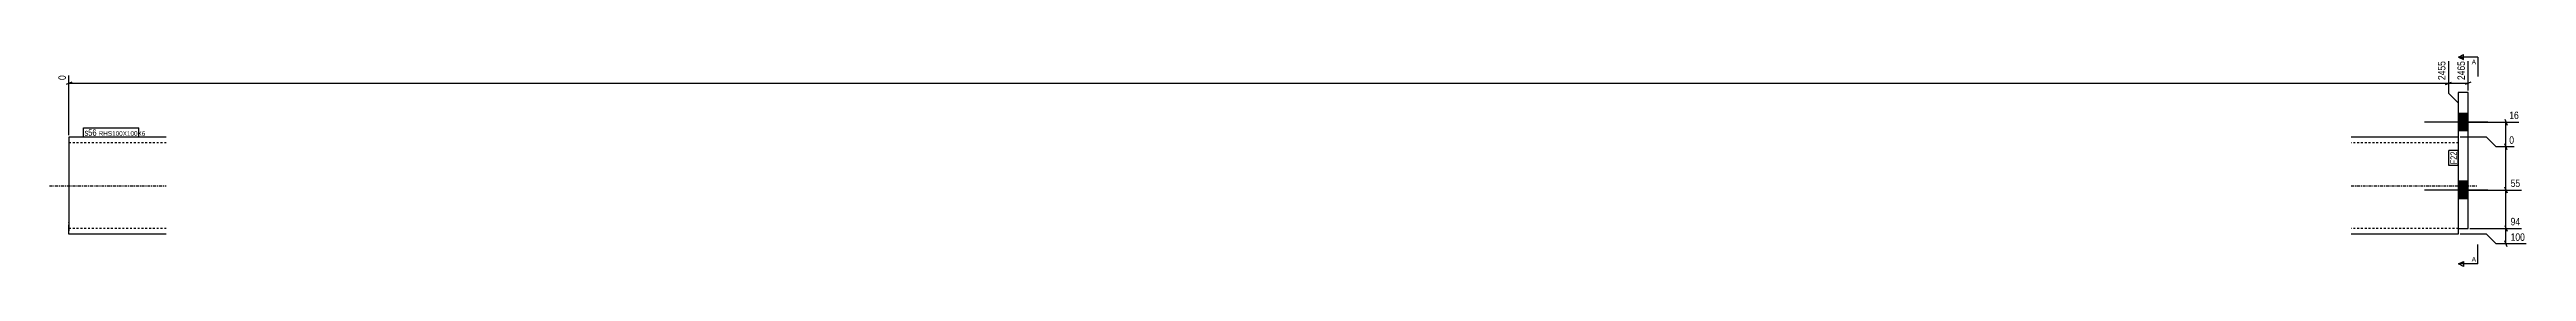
# Model space of a CAD drawing. Header units: millimetres. Extents: x 12 to 22632, y 5 to 856.
# Drawn here: x 20087 to 22632, y 5 to 223 of the extents above; entities that cross this region are included whole.
import ezdxf

# ---------------------------------------------------------------- set-up
doc = ezdxf.new("R2010")
doc.units = ezdxf.units.MM
doc.linetypes.add('DXK_LINE_DOT2', pattern=[3.9198, 1.9599, -1.9599])
doc.linetypes.add('DXK_LINE_DOT3', pattern=[5.9187, 2.979, -0.9799, 0.9799, -0.9799])
for name, color, linetype in [('MÅLSÆTNING', 7, 'Continuous'), ('STÅL', 7, 'Continuous'), ('TEKST', 7, 'Continuous')]:
    doc.layers.add(name, color=color, linetype=linetype)
doc.styles.add('Arial', font='ARIAL.TTF', dxfattribs={"height": 0.2})
doc.styles.add('Arial Narrow', font='ARIALN.TTF', dxfattribs={"height": 0.2})

msp = doc.modelspace()

# ---------------------------------------------------------------- hatches: boundary and pattern name
at = {"layer": 'STÅL', "linetype": 'Continuous'}
for points in [[(22561.7, 162.5), (22561.7, 144.5), (22571.7, 144.5), (22571.7, 162.5)], [(22561.7, 162.5), (22561.7, 144.5), (22571.7, 144.5), (22571.7, 162.5)], [(22561.7, 92.5), (22561.7, 74.5), (22571.7, 74.5), (22571.7, 92.5)], [(22561.7, 92.5), (22561.7, 74.5), (22571.7, 74.5), (22571.7, 92.5)]]:
    msp.add_hatch(color=96, dxfattribs=at).paths.add_polyline_path(points)

# ---------------------------------------------------------------- linework, layer by layer
at = {"layer": 'MÅLSÆTNING', "color": 7, "linetype": 'Continuous'}
for p, q in [((22551.7, 216.4), (22551.7, 183.5)), ((22571.7, 186), (22571.7, 216.4)), ((20109.7, 194.7), (20103.7, 192.3)), ((20106.7, 140), (20106.7, 201.7)), ((22548.7, 192.3), (22554.7, 194.7)), ((22551.7, 193.5), (22571.7, 193.5)), ((22551.7, 183.5), (22561.7, 173.5)), ((22574.7, 194.7), (22568.7, 192.3)), ((22561.7, 173.5), (22561.7, 140)), ((22561.7, 173.5), (22561.7, 140)), ((22563.7, 153.5), (22623.8, 153.5)), ((22609.5, 156.5), (22611.9, 150.5)), ((22610.7, 128), (22610.7, 153.5)), ((22590.7, 138), (22563.7, 138)), ((22590.7, 138), (22563.7, 138)), ((22600.7, 128), (22590.7, 138)), ((22600.7, 128), (22590.7, 138)), ((22619, 128), (22600.7, 128)), ((22619, 128), (22600.7, 128)), ((22611.9, 125), (22609.5, 131)), ((22611.9, 125), (22609.5, 131)), ((22610.7, 83.5), (22610.7, 128)), ((22563.7, 83.5), (22626.7, 83.5)), ((22563.7, 83.5), (22626.7, 83.5)), ((22609.5, 86.5), (22611.9, 80.5)), ((22611.9, 80.5), (22609.5, 86.5)), ((22610.7, 44), (22610.7, 83.5)), ((22590.7, 38), (22563.7, 38)), ((22573.7, 44), (22626.7, 44)), ((22573.7, 44), (22626.7, 44)), ((22600.7, 28), (22590.7, 38)), ((22631.6, 28), (22600.7, 28)), ((22609.5, 47), (22611.9, 41)), ((22609.5, 47), (22611.9, 41)), ((22611.9, 25), (22609.5, 31)), ((22610.7, 28), (22610.7, 44))]:
    msp.add_line(p, q, dxfattribs=at)
at = {"layer": 'STÅL', "color": 2, "linetype": 'Continuous'}
for p, q in [((22571.7, 184), (22561.7, 184)), ((22561.7, 184), (22561.7, 44)), ((22571.7, 44), (22571.7, 184)), ((20206.7, 138), (20106.7, 138)), ((20106.7, 138), (20106.7, 126)), ((22561.7, 138), (22451.7, 138)), ((20106.7, 126), (20106.7, 50)), ((20106.7, 50), (20106.7, 41.5)), ((20106.7, 38.9), (20106.7, 41.5)), ((20106.7, 38), (20106.7, 38.9)), ((20206.7, 38), (20106.7, 38)), ((22561.7, 38), (22451.7, 38)), ((22561.7, 44), (22571.7, 44)), ((22561.7, 44), (22561.7, 38))]:
    msp.add_line(p, q, dxfattribs=at)
at = {"layer": 'STÅL', "color": 96, "linetype": 'Continuous'}
for p, q in [((22591.9, 153.5), (22526.9, 153.5)), ((22591.9, 153.5), (22526.9, 153.5)), ((22571.7, 162.5), (22561.7, 162.5)), ((22571.7, 162.5), (22561.7, 162.5)), ((22571.7, 144.5), (22561.7, 144.5)), ((22571.7, 144.5), (22561.7, 144.5)), ((22591.9, 83.5), (22526.9, 83.5)), ((22591.9, 83.5), (22526.9, 83.5)), ((22571.7, 92.5), (22561.7, 92.5)), ((22571.7, 92.5), (22561.7, 92.5)), ((22571.7, 74.5), (22561.7, 74.5)), ((22571.7, 74.5), (22561.7, 74.5))]:
    msp.add_line(p, q, dxfattribs=at)
at = {"layer": 'STÅL', "color": 7, "linetype": 'DXK_LINE_DOT2'}
for p, q in [((20206.7, 132), (20106.7, 132)), ((22561.7, 132), (22451.7, 132)), ((22561.7, 138), (22561.7, 44)), ((20106.7, 45.7), (20106.7, 50)), ((20106.7, 45.4), (20106.7, 45.7)), ((20106.7, 44.4), (20106.7, 45.4)), ((20106.7, 44), (20106.7, 44.4)), ((20206.7, 44), (20106.7, 44)), ((20106.7, 41.5), (20106.7, 44)), ((22561.7, 44), (22451.7, 44))]:
    msp.add_line(p, q, dxfattribs=at)
at = {"layer": 'STÅL', "color": 7, "linetype": 'DXK_LINE_DOT3'}
for p, q in [((20086.7, 88), (20206.7, 88)), ((22451.7, 88), (22581.7, 88))]:
    msp.add_line(p, q, dxfattribs=at)

# ---------------------------------------------------------------- wipeouts: each hides what was drawn before it
at = {"color": 0, "linetype": 'Continuous'}
msp.add_wipeout([(22579.9, 9.8), (22579.9, 14.8), (22575.5, 14.8), (22575.5, 9.8)], dxfattribs=at).dxf.layer = 'TEKST'

# ---------------------------------------------------------------- next in the draw order: hatches: boundary and pattern name
at = {"layer": 'TEKST', "linetype": 'Continuous'}
msp.add_hatch(color=30, dxfattribs=at).paths.add_polyline_path([(22566.9, 9.8), (22566.9, 7.3), (22561.9, 7.3)])

# ---------------------------------------------------------------- next in the draw order: linework, layer by layer
at = {"layer": 'TEKST', "color": 7, "linetype": 'Continuous'}
for q in [(22581.9, 27.3), (22561.9, 7.3)]:
    msp.add_line((22581.9, 7.3), q, dxfattribs=at)
at = {"layer": 'TEKST', "color": 30, "linetype": 'Continuous'}
for p, q in [((22561.9, 7.3), (22566.9, 9.8)), ((22566.9, 4.8), (22561.9, 7.3)), ((22566.9, 9.8), (22566.9, 4.8))]:
    msp.add_line(p, q, dxfattribs=at)

# ---------------------------------------------------------------- next in the draw order: texts
at = {"layer": 'TEKST', "color": 3, "linetype": 'Continuous', "style": 'Arial'}
msp.add_text('A', height=4.78, dxfattribs=at).set_placement((22575.5, 9.8))

# ---------------------------------------------------------------- next in the draw order: wipeouts: each hides what was drawn before it
at = {"color": 0, "linetype": 'Continuous'}
for points in [[(22570.1, 218), (22558.9, 218), (22558.9, 195.3), (22570.1, 195.3)], [(22625.4, 155.1), (22625.4, 166.3), (22612.5, 166.3), (22612.5, 155.1)], [(22620.6, 129.6), (22620.6, 140.8), (22612.5, 140.8), (22612.5, 129.6)], [(22626.9, 85.1), (22626.9, 96.3), (22613.9, 96.3), (22613.9, 85.1)], [(22626.9, 45.6), (22626.9, 56.8), (22613.9, 56.8), (22613.9, 45.6)]]:
    msp.add_wipeout(points, dxfattribs=at).dxf.layer = 'MÅLSÆTNING'
at = {"color": 0}
for points in [[(20135.1, 139.4), (20135.1, 146.4), (20122.7, 146.4), (20122.7, 139.4)], [(22560.3, 123.2), (22553.3, 123.2), (22553.3, 110), (22560.3, 110)]]:
    msp.add_wipeout(points, dxfattribs=at).dxf.layer = 'TEKST'

# ---------------------------------------------------------------- next in the draw order: linework, layer by layer
at = {"layer": 'MÅLSÆTNING', "color": 7, "linetype": 'Continuous'}
for p, q in [((22551.7, 216.4), (22551.7, 183.5)), ((20106.7, 193.5), (22551.7, 193.5)), ((22548.7, 192.3), (22554.7, 194.7)), ((22551.7, 183.5), (22561.7, 173.5))]:
    msp.add_line(p, q, dxfattribs=at)

# ---------------------------------------------------------------- next in the draw order: texts
at = {"layer": 'MÅLSÆTNING', "color": 3, "linetype": 'Continuous', "style": 'Arial Narrow'}
msp.add_text('2465', height=7.64, rotation=90.0002, dxfattribs=at).set_placement((22568.5, 196.9))
for s, p in [('16', (22614.1, 156.7)), ('0', (22614.1, 131.2)), ('55', (22615.5, 86.7))]:
    msp.add_text(s, height=7.64, dxfattribs=at).set_placement(p)

# ---------------------------------------------------------------- next in the draw order: wipeouts: each hides what was drawn before it
at = {"color": 0, "linetype": 'Continuous'}
msp.add_wipeout([(22631.8, 29.6), (22631.8, 40.8), (22613.9, 40.8), (22613.9, 29.6)], dxfattribs=at).dxf.layer = 'MÅLSÆTNING'
at = {"color": 0}
for points in [[(20135.1, 139.4), (20135.1, 146.4), (20122.7, 146.4), (20122.7, 139.4)], [(22560.3, 123.2), (22553.3, 123.2), (22553.3, 110), (22560.3, 110)]]:
    msp.add_wipeout(points, dxfattribs=at).dxf.layer = 'TEKST'

# ---------------------------------------------------------------- next in the draw order: linework, layer by layer
at = {"layer": 'TEKST', "color": 7, "linetype": 'Continuous'}
for p, q in [((20121.5, 138.2), (20121.5, 147.6)), ((22552.1, 108.8), (22552.1, 124.4)), ((22561.5, 124.4), (22552.1, 124.4)), ((22561.5, 108.8), (22552.1, 108.8)), ((22561.5, 108.8), (22561.5, 124.4))]:
    msp.add_line(p, q, dxfattribs=at)

# ---------------------------------------------------------------- next in the draw order: texts
at = {"layer": 'MÅLSÆTNING', "color": 3, "linetype": 'Continuous', "style": 'Arial Narrow'}
for s, p in [('94', (22615.5, 47.2)), ('100', (22615.5, 31.2))]:
    msp.add_text(s, height=7.64, dxfattribs=at).set_placement(p)
at = {"layer": 'TEKST', "color": 3, "style": 'Arial Narrow'}
msp.add_text('F22', height=6.68, rotation=90.0002, dxfattribs=at).set_placement((22560.3, 110))

# ---------------------------------------------------------------- next in the draw order: wipeouts: each hides what was drawn before it
at = {"color": 0, "linetype": 'Continuous'}
for points, layer in [([(22550.1, 218), (22538.9, 218), (22538.9, 195.3), (22550.1, 195.3)], 'MÅLSÆTNING'), ([(20105.1, 203.3), (20093.9, 203.3), (20093.9, 195.3), (20105.1, 195.3)], 'MÅLSÆTNING'), ([(22579.9, 213.1), (22579.9, 218.1), (22575.5, 218.1), (22575.5, 213.1)], 'TEKST')]:
    msp.add_wipeout(points, dxfattribs=at).dxf.layer = layer
at = {"color": 0}
msp.add_wipeout([(20177.4, 139.4), (20177.4, 144.4), (20137.2, 144.4), (20137.2, 139.4)], dxfattribs=at).dxf.layer = 'TEKST'

# ---------------------------------------------------------------- next in the draw order: hatches: boundary and pattern name
at = {"layer": 'TEKST', "linetype": 'Continuous'}
msp.add_hatch(color=30, dxfattribs=at).paths.add_polyline_path([(22566.9, 220.6), (22566.9, 218.1), (22561.9, 220.6)])

# ---------------------------------------------------------------- next in the draw order: linework, layer by layer
at = {"layer": 'TEKST', "color": 30, "linetype": 'Continuous'}
for p, q in [((22561.9, 220.6), (22566.9, 223.1)), ((22561.9, 220.6), (22566.9, 218.1)), ((22566.9, 218.1), (22566.9, 223.1))]:
    msp.add_line(p, q, dxfattribs=at)
at = {"layer": 'TEKST', "color": 7, "linetype": 'Continuous'}
for q in [(22561.9, 220.6), (22581.9, 200.6)]:
    msp.add_line((22581.9, 220.6), q, dxfattribs=at)

# ---------------------------------------------------------------- next in the draw order: texts
at = {"layer": 'MÅLSÆTNING', "color": 3, "linetype": 'Continuous', "style": 'Arial Narrow'}
for s, p in [('2455', (22548.5, 196.9)), ('0', (20103.5, 196.9))]:
    msp.add_text(s, height=7.64, rotation=90.0002, dxfattribs=at).set_placement(p)
at = {"layer": 'TEKST', "color": 3, "linetype": 'Continuous', "style": 'Arial'}
msp.add_text('A', height=4.78, dxfattribs=at).set_placement((22575.5, 213.1))

# ---------------------------------------------------------------- next in the draw order: wipeouts: each hides what was drawn before it
at = {"color": 0}
msp.add_wipeout([(20177.4, 139.4), (20177.4, 144.4), (20137.2, 144.4), (20137.2, 139.4)], dxfattribs=at).dxf.layer = 'TEKST'

# ---------------------------------------------------------------- next in the draw order: linework, layer by layer
at = {"layer": 'TEKST', "color": 7, "linetype": 'Continuous'}
for p, q in [((20121.5, 147.6), (20178.6, 147.6)), ((20121.5, 138.2), (20178.6, 138.2)), ((20178.6, 138.2), (20178.6, 147.6))]:
    msp.add_line(p, q, dxfattribs=at)

# ---------------------------------------------------------------- next in the draw order: texts
at = {"layer": 'TEKST', "color": 3, "style": 'Arial Narrow'}
for s, height, p in [('s56', 6.68, (20122.7, 139.4)), ('RHS100X100X6', 4.772, (20137.2, 139.4))]:
    msp.add_text(s, height=height, dxfattribs=at).set_placement(p)

doc.saveas('drawing.dxf')
